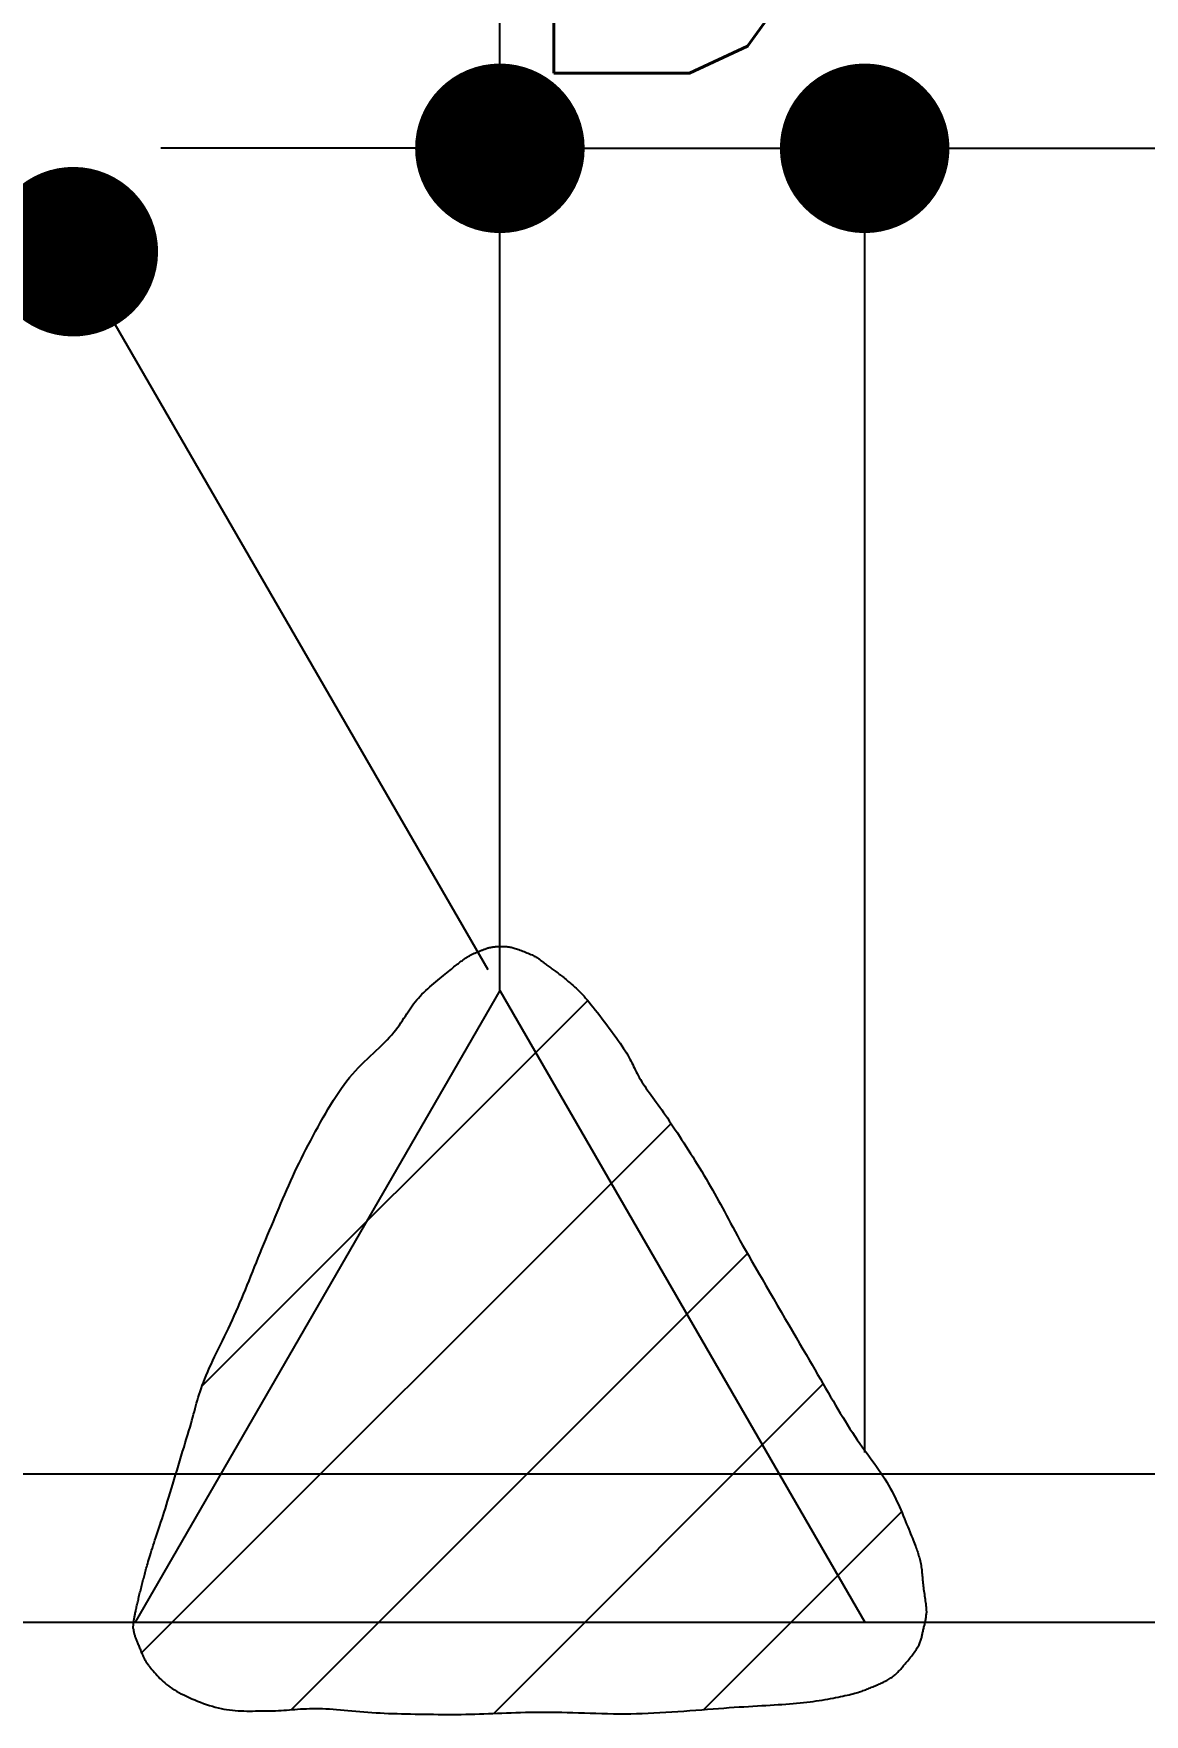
# Model space of a CAD drawing. Extents: x -668440 to 1010955, y -1678500 to 210463.
# Drawn here: x 486390 to 488155, y -18382 to -15711 of the extents above; entities that cross this region are included whole.
import ezdxf
from ezdxf.enums import TextEntityAlignment as Align

# ---------------------------------------------------------------- set-up
doc = ezdxf.new("R2010")
doc.units = 0
doc.header["$MEASUREMENT"] = 0
doc.layers.get('0').update_dxf_attribs({"color": 3, "linetype": 'CONTINUOUS'})
doc.layers.add('99_レイアウト枠', color=251, linetype='CONTINUOUS', plot=False)
doc.layers.add('s小梁', color=7, linetype='CONTINUOUS')
doc.layers.add('注記', color=3, linetype='CONTINUOUS')
doc.styles.add('S020', font='simplex.shx', dxfattribs={"width": 0.8, "height": 100, "bigfont": 'extfont2.shx'})

# ---------------------------------------------------------------- blocks, each defined once
blk = doc.blocks.new('_DOT')
at = {"color": 0, "linetype": 'ByBlock'}
blk.add_line((-0.5, 0), (-1, 0), dxfattribs=at)
at = {"color": 0, "linetype": 'ByBlock', "const_width": 0.5}
blk.add_lwpolyline([(-0.25, 0, 1), (0.25, 0, 1)], format="xyb", close=True, dxfattribs=at)
blk = doc.blocks.new('ウェブクランプ工法設計指針')
at = {"layer": '注記'}
for p, q in [((806602.73078, 11345.51722), (806602.73078, 11904.99509)), ((806560.03778, 11557.56739), (806517.34478, 11557.56739)), ((806602.73078, 11388.21022), (806602.73078, 11557.56739)), ((806602.73078, 11557.56739), (806694.56845, 11557.56739)), ((806694.56845, 11229.14451), (806694.56845, 11557.56739)), ((806737.26145, 11557.56739), (806779.95445, 11557.56739)), ((806599.75164, 11350.67719), (806495.32848, 11531.54136)), ((806596.44086, 11354.94732), (806596.6011, 11355.01428)), ((806596.6011, 11355.01428), (806596.76134, 11355.08364)), ((806596.76134, 11355.08364), (806596.92157, 11355.15061)), ((806596.92157, 11355.15061), (806597.08181, 11355.21757)), ((806597.08181, 11355.21757), (806597.24444, 11355.28573)), ((806597.24444, 11355.28573), (806597.41185, 11355.35628)), ((806597.41185, 11355.35628), (806597.58046, 11355.42803)), ((806597.58046, 11355.42803), (806597.74668, 11355.49978)), ((806597.74668, 11355.49978), (806597.91648, 11355.56914)), ((806597.91648, 11355.56914), (806598.0815, 11355.6373)), ((806598.0815, 11355.6373), (806598.24772, 11355.70307)), ((806598.24772, 11355.70307), (806598.41274, 11355.76764)), ((806598.41274, 11355.76764), (806598.57776, 11355.83221)), ((806598.57776, 11355.83221), (806598.74278, 11355.89439)), ((806598.74278, 11355.89439), (806598.90661, 11355.95299)), ((806598.90661, 11355.95299), (806599.07163, 11356.01039)), ((806599.07163, 11356.01039), (806599.23187, 11356.06539)), ((806599.23187, 11356.06539), (806599.39449, 11356.11801)), ((806599.39449, 11356.11801), (806599.55473, 11356.16704)), ((806599.55473, 11356.16704), (806599.71258, 11356.21367)), ((806599.71258, 11356.21367), (806599.87282, 11356.25792)), ((806599.87282, 11356.25792), (806600.03066, 11356.29858)), ((806600.03066, 11356.29858), (806600.18851, 11356.33684)), ((806600.18851, 11356.33684), (806600.34277, 11356.37032)), ((806600.34277, 11356.37032), (806600.49344, 11356.40142)), ((806600.49344, 11356.40142), (806600.64052, 11356.43011)), ((806600.64052, 11356.43011), (806600.78641, 11356.45403)), ((806600.78641, 11356.45403), (806600.92991, 11356.47675)), ((806600.92991, 11356.47675), (806601.07101, 11356.49708)), ((806601.07101, 11356.49708), (806601.21211, 11356.51382)), ((806601.21211, 11356.51382), (806601.35442, 11356.52817)), ((806601.35442, 11356.52817), (806601.49672, 11356.54013)), ((806601.49672, 11356.54013), (806601.64021, 11356.5497)), ((806601.64021, 11356.5497), (806601.7849, 11356.55926)), ((806601.7849, 11356.55926), (806601.93438, 11356.56524)), ((806601.93438, 11356.56524), (806602.08505, 11356.57002)), ((806602.08505, 11356.57002), (806602.23811, 11356.57361)), ((806602.23811, 11356.57361), (806602.39596, 11356.57481)), ((806602.39596, 11356.57481), (806602.56098, 11356.576)), ((806602.56098, 11356.576), (806602.73078, 11356.57361)), ((806602.73078, 11356.57361), (806602.90059, 11356.57361)), ((806602.90059, 11356.57361), (806603.07039, 11356.576)), ((806603.07039, 11356.576), (806603.24139, 11356.5772)), ((806603.24139, 11356.5772), (806603.41239, 11356.58079)), ((806603.41239, 11356.58079), (806603.58459, 11356.58318)), ((806603.58459, 11356.58318), (806603.75917, 11356.58318)), ((806603.75917, 11356.58318), (806603.93615, 11356.58318)), ((806603.93615, 11356.58318), (806604.11792, 11356.57839)), ((806604.11792, 11356.57839), (806604.30327, 11356.57002)), ((806604.30327, 11356.57002), (806604.4934, 11356.55807)), ((806604.4934, 11356.55807), (806604.69071, 11356.54132)), ((806604.69071, 11356.54132), (806604.8928, 11356.5186)), ((806604.8928, 11356.5186), (806605.10565, 11356.48751)), ((806605.10565, 11356.48751), (806605.32329, 11356.44925)), ((806605.32329, 11356.44925), (806605.55168, 11356.40381)), ((806605.55168, 11356.40381), (806605.78965, 11356.3488)), ((806605.78965, 11356.3488), (806606.03957, 11356.28423)), ((806606.03957, 11356.28423), (806606.30384, 11356.20769)), ((806606.30384, 11356.20769), (806606.58605, 11356.1216)), ((806606.58605, 11356.1216), (806606.885, 11356.02593)), ((806606.885, 11356.02593), (806607.19591, 11355.92309)), ((806607.19591, 11355.92309), (806607.51878, 11355.81069)), ((806607.51878, 11355.81069), (806607.85121, 11355.6923)), ((806607.85121, 11355.6923), (806608.18843, 11355.56674)), ((806608.18843, 11355.56674), (806608.53043, 11355.4376)), ((806608.53043, 11355.4376), (806608.87362, 11355.30486)), ((806608.87362, 11355.30486), (806609.21443, 11355.16735)), ((806609.21443, 11355.16735), (806609.55404, 11355.02744)), ((806609.55404, 11355.02744), (806609.88647, 11354.88514)), ((806590.17007, 11350.61612), (806590.52164, 11350.91029)), ((806590.52164, 11350.91029), (806590.85168, 11351.18413)), ((806590.85168, 11351.18413), (806591.16617, 11351.44122)), ((806591.16617, 11351.44122), (806591.46393, 11351.68278)), ((806591.46393, 11351.68278), (806591.74614, 11351.90759)), ((806591.74614, 11351.90759), (806592.014, 11352.12044)), ((806592.014, 11352.12044), (806592.2711, 11352.32134)), ((806592.2711, 11352.32134), (806592.51624, 11352.50788)), ((806592.51624, 11352.50788), (806592.753, 11352.68725)), ((806592.753, 11352.68725), (806592.9814, 11352.85586)), ((806592.9814, 11352.85586), (806593.20382, 11353.01729)), ((806593.20382, 11353.01729), (806593.42026, 11353.17155)), ((806593.42026, 11353.17155), (806593.63312, 11353.32103)), ((806593.63312, 11353.32103), (806593.84238, 11353.46572)), ((806593.84238, 11353.46572), (806594.05165, 11353.60802)), ((806594.05165, 11353.60802), (806594.26211, 11353.74793)), ((806594.26211, 11353.74793), (806594.47377, 11353.88784)), ((806594.47377, 11353.88784), (806594.68303, 11354.02177)), ((806594.68303, 11354.02177), (806594.88273, 11354.14613)), ((806594.88273, 11354.14613), (806595.07645, 11354.26093)), ((806595.07645, 11354.26093), (806595.263, 11354.36735)), ((806595.263, 11354.36735), (806595.44356, 11354.46661)), ((806595.44356, 11354.46661), (806595.61815, 11354.55868)), ((806595.61815, 11354.55868), (806595.78795, 11354.64598)), ((806595.78795, 11354.64598), (806595.95776, 11354.7261)), ((806595.95776, 11354.7261), (806596.12039, 11354.80382)), ((806596.12039, 11354.80382), (806596.28182, 11354.87557)), ((806596.28182, 11354.87557), (806596.44086, 11354.94732)), ((806609.88647, 11354.88514), (806610.21173, 11354.74403)), ((806610.21173, 11354.74403), (806610.52503, 11354.60293)), ((806610.52503, 11354.60293), (806610.82637, 11354.46182)), ((806610.82637, 11354.46182), (806611.11217, 11354.32311)), ((806611.11217, 11354.32311), (806611.37883, 11354.18679)), ((806611.37883, 11354.18679), (806611.62875, 11354.05166)), ((806611.62875, 11354.05166), (806611.86433, 11353.91654)), ((806611.86433, 11353.91654), (806612.08436, 11353.7838)), ((806612.08436, 11353.7838), (806612.29482, 11353.64868)), ((806612.29482, 11353.64868), (806612.49332, 11353.51355)), ((806612.49332, 11353.51355), (806612.68465, 11353.37723)), ((806612.68465, 11353.37723), (806612.87119, 11353.23971)), ((806612.87119, 11353.23971), (806613.05296, 11353.0998)), ((806613.05296, 11353.0998), (806613.23472, 11352.9587)), ((806613.23472, 11352.9587), (806613.4117, 11352.81401)), ((806613.4117, 11352.81401), (806613.59346, 11352.66692)), ((806613.59346, 11352.66692), (806613.77761, 11352.51745)), ((806613.77761, 11352.51745), (806613.96655, 11352.36438)), ((806613.96655, 11352.36438), (806614.16266, 11352.20654)), ((806614.16266, 11352.20654), (806614.36834, 11352.04391)), ((806614.36834, 11352.04391), (806614.58358, 11351.87769)), ((806614.58358, 11351.87769), (806614.81318, 11351.70669)), ((806614.81318, 11351.70669), (806615.04995, 11351.53211)), ((806615.04995, 11351.53211), (806615.29389, 11351.35632)), ((806615.29389, 11351.35632), (806615.54023, 11351.18054)), ((806615.54023, 11351.18054), (806615.79374, 11351.00117)), ((806615.79374, 11351.00117), (806616.05203, 11350.81941)), ((806616.05203, 11350.81941), (806616.31271, 11350.63525)), ((806585.06638, 11346.39494), (806585.57579, 11346.83738)), ((806585.57579, 11346.83738), (806586.08282, 11347.27026)), ((806586.08282, 11347.27026), (806586.58744, 11347.69477)), ((806586.58744, 11347.69477), (806587.0849, 11348.10733)), ((806587.0849, 11348.10733), (806587.57757, 11348.50792)), ((806587.57757, 11348.50792), (806588.05589, 11348.89656)), ((806588.05589, 11348.89656), (806588.51986, 11349.27204)), ((806588.51986, 11349.27204), (806588.96709, 11349.63198)), ((806588.96709, 11349.63198), (806589.3928, 11349.97756)), ((806589.3928, 11349.97756), (806589.79459, 11350.30521)), ((806589.79459, 11350.30521), (806590.17007, 11350.61612)), ((806616.31271, 11350.63525), (806616.57818, 11350.44632)), ((806616.57818, 11350.44632), (806616.84604, 11350.25499)), ((806616.84604, 11350.25499), (806617.11749, 11350.05768)), ((806617.11749, 11350.05768), (806617.39372, 11349.85679)), ((806617.39372, 11349.85679), (806617.67115, 11349.65111)), ((806617.67115, 11349.65111), (806617.95096, 11349.43825)), ((806617.95096, 11349.43825), (806618.23557, 11349.21942)), ((806618.23557, 11349.21942), (806618.52256, 11348.99461)), ((806618.52256, 11348.99461), (806618.80955, 11348.76263)), ((806618.80955, 11348.76263), (806619.09894, 11348.52107)), ((806619.09894, 11348.52107), (806619.39071, 11348.27474)), ((806619.39071, 11348.27474), (806619.6777, 11348.02601)), ((806619.6777, 11348.02601), (806619.95991, 11347.78924)), ((806619.95991, 11347.78924), (806620.23734, 11347.55845)), ((806620.23734, 11347.55845), (806620.51237, 11347.33005)), ((806620.51237, 11347.33005), (806620.7898, 11347.10046)), ((806620.7898, 11347.10046), (806621.06364, 11346.86847)), ((806621.06364, 11346.86847), (806621.34346, 11346.62692)), ((806621.34346, 11346.62692), (806621.62925, 11346.377)), ((806602.73078, 11345.51722), (806510.89312, 11186.45151)), ((806527.72524, 11245.88291), (806624.83759, 11342.99407)), ((806581.01022, 11342.14744), (806581.3869, 11342.63772)), ((806581.3869, 11342.63772), (806581.78271, 11343.12322)), ((806581.78271, 11343.12322), (806582.20124, 11343.60393)), ((806582.20124, 11343.60393), (806582.64249, 11344.07986)), ((806582.64249, 11344.07986), (806583.10287, 11344.5534)), ((806583.10287, 11344.5534), (806583.57641, 11345.02335)), ((806583.57641, 11345.02335), (806584.06669, 11345.48613)), ((806584.06669, 11345.48613), (806584.56415, 11345.94412)), ((806584.56415, 11345.94412), (806585.06638, 11346.39494)), ((806602.73078, 11345.51722), (806694.56845, 11186.45151)), ((806621.62925, 11346.377), (806621.91864, 11346.11392)), ((806621.91864, 11346.11392), (806622.21998, 11345.83291)), ((806622.21998, 11345.83291), (806622.53328, 11345.53276)), ((806622.53328, 11345.53276), (806622.85615, 11345.2087)), ((806622.85615, 11345.2087), (806623.19456, 11344.85833)), ((806623.19456, 11344.85833), (806623.54971, 11344.47687)), ((806623.54971, 11344.47687), (806623.92041, 11344.06432)), ((806623.92041, 11344.06432), (806624.31503, 11343.6135)), ((806624.31503, 11343.6135), (806624.72997, 11343.12441)), ((806624.72997, 11343.12441), (806625.17601, 11342.58511)), ((806625.17601, 11342.58511), (806625.6615, 11341.9884)), ((806578.20965, 11337.95257), (806578.57556, 11338.50981)), ((806578.57556, 11338.50981), (806578.93191, 11339.0551)), ((806578.93191, 11339.0551), (806579.2775, 11339.59201)), ((806579.2775, 11339.59201), (806579.6183, 11340.11936)), ((806579.6183, 11340.11936), (806579.95791, 11340.63595)), ((806579.95791, 11340.63595), (806580.29991, 11341.14775)), ((806580.29991, 11341.14775), (806580.64909, 11341.65119)), ((806580.64909, 11341.65119), (806581.01022, 11342.14744)), ((806625.6615, 11341.9884), (806626.1757, 11341.34386)), ((806626.1757, 11341.34386), (806626.7174, 11340.65747)), ((806626.7174, 11340.65747), (806627.28301, 11339.93521)), ((806627.28301, 11339.93521), (806627.86417, 11339.18424)), ((806627.86417, 11339.18424), (806628.4549, 11338.41056)), ((806628.4549, 11338.41056), (806629.05519, 11337.62133)), ((806574.93674, 11333.71823), (806575.50474, 11334.35798)), ((806575.50474, 11334.35798), (806576.03568, 11334.99176)), ((806576.03568, 11334.99176), (806576.52835, 11335.60999)), ((806576.52835, 11335.60999), (806576.98873, 11336.21387)), ((806576.98873, 11336.21387), (806577.41922, 11336.8046)), ((806577.41922, 11336.8046), (806577.8246, 11337.38456)), ((806577.8246, 11337.38456), (806578.20965, 11337.95257)), ((806629.05519, 11337.62133), (806629.65309, 11336.82492)), ((806629.65309, 11336.82492), (806630.25099, 11336.02493)), ((806630.25099, 11336.02493), (806630.83694, 11335.22853)), ((806630.83694, 11335.22853), (806631.41092, 11334.44408)), ((806631.41092, 11334.44408), (806631.96338, 11333.67638)), ((806570.13798, 11329.0534), (806570.88296, 11329.75055)), ((806570.88296, 11329.75055), (806571.6148, 11330.43575)), ((806571.6148, 11330.43575), (806572.32869, 11331.10899)), ((806572.32869, 11331.10899), (806573.02226, 11331.77266)), ((806573.02226, 11331.77266), (806573.68951, 11332.42676)), ((806573.68951, 11332.42676), (806574.33046, 11333.07369)), ((806574.33046, 11333.07369), (806574.93674, 11333.71823)), ((806631.96338, 11333.67638), (806632.49313, 11332.93498)), ((806632.49313, 11332.93498), (806632.99417, 11332.22228)), ((806632.99417, 11332.22228), (806633.45814, 11331.54785)), ((806633.45814, 11331.54785), (806633.88384, 11330.91885)), ((806633.88384, 11330.91885), (806634.2665, 11330.32813)), ((806634.2665, 11330.32813), (806634.61567, 11329.76969)), ((806634.61567, 11329.76969), (806634.92898, 11329.23636)), ((806566.36163, 11325.29141), (806567.11021, 11326.08542)), ((806567.11021, 11326.08542), (806567.86834, 11326.85671)), ((806567.86834, 11326.85671), (806568.62648, 11327.60648)), ((806568.62648, 11327.60648), (806569.38462, 11328.33831)), ((806569.38462, 11328.33831), (806570.13798, 11329.0534)), ((806634.92898, 11329.23636), (806635.21597, 11328.72695)), ((806635.21597, 11328.72695), (806635.47905, 11328.23667)), ((806635.47905, 11328.23667), (806635.72299, 11327.76193)), ((806635.72299, 11327.76193), (806635.95258, 11327.29916)), ((806635.95258, 11327.29916), (806636.17381, 11326.84475)), ((806636.17381, 11326.84475), (806636.38905, 11326.39394)), ((806636.38905, 11326.39394), (806636.6031, 11325.9467)), ((806636.6031, 11325.9467), (806636.82074, 11325.49469)), ((806636.82074, 11325.49469), (806637.04794, 11325.0367)), ((806562.84358, 11320.91835), (806563.51323, 11321.85586)), ((806563.51323, 11321.85586), (806564.19484, 11322.7575)), ((806564.19484, 11322.7575), (806564.89797, 11323.62924)), ((806564.89797, 11323.62924), (806565.62263, 11324.47348)), ((806565.62263, 11324.47348), (806566.36163, 11325.29141)), ((806637.04794, 11325.0367), (806637.2859, 11324.56914)), ((806637.2859, 11324.56914), (806637.543, 11324.08843)), ((806637.543, 11324.08843), (806637.82282, 11323.58978)), ((806637.82282, 11323.58978), (806638.12536, 11323.0708)), ((806638.12536, 11323.0708), (806638.46138, 11322.52671)), ((806638.46138, 11322.52671), (806638.82012, 11321.96946)), ((806638.82012, 11321.96946), (806639.19321, 11321.41102)), ((806639.19321, 11321.41102), (806639.57467, 11320.849)), ((806560.1889, 11316.8299), (806560.84659, 11317.89656)), ((806560.84659, 11317.89656), (806561.51146, 11318.93691)), ((806561.51146, 11318.93691), (806562.17632, 11319.94377)), ((806562.17632, 11319.94377), (806562.84358, 11320.91835)), ((806639.57467, 11320.849), (806639.96929, 11320.28338)), ((806639.96929, 11320.28338), (806640.37466, 11319.71298)), ((806640.37466, 11319.71298), (806640.78841, 11319.13541)), ((806640.78841, 11319.13541), (806641.21412, 11318.54947)), ((806641.21412, 11318.54947), (806641.64819, 11317.95515)), ((806641.64819, 11317.95515), (806642.09184, 11317.35127)), ((806642.09184, 11317.35127), (806642.54146, 11316.73424)), ((806557.5952, 11312.36477), (806558.23496, 11313.50557)), ((806558.23496, 11313.50557), (806558.88069, 11314.63202)), ((806558.88069, 11314.63202), (806559.5324, 11315.74172)), ((806559.5324, 11315.74172), (806560.1889, 11316.8299)), ((806642.54146, 11316.73424), (806642.99825, 11316.10286)), ((806642.99825, 11316.10286), (806643.46342, 11315.45951)), ((806643.46342, 11315.45951), (806643.93576, 11314.79943)), ((806643.93576, 11314.79943), (806644.41169, 11314.1226)), ((806644.41169, 11314.1226), (806644.89241, 11313.42665)), ((806644.89241, 11313.42665), (806645.38029, 11312.71036)), ((806645.38029, 11312.71036), (806645.87057, 11311.97375)), ((806512.523, 11178.72901), (806645.82992, 11312.03593)), ((806555.10434, 11307.73941), (806555.7154, 11308.89934)), ((806555.7154, 11308.89934), (806556.33363, 11310.05688)), ((806556.33363, 11310.05688), (806556.96262, 11311.21441)), ((806556.96262, 11311.21441), (806557.5952, 11312.36477)), ((806645.87057, 11311.97375), (806646.36922, 11311.2168)), ((806646.36922, 11311.2168), (806646.87983, 11310.43714)), ((806646.87983, 11310.43714), (806647.40359, 11309.63834)), ((806647.40359, 11309.63834), (806647.93453, 11308.82041)), ((806647.93453, 11308.82041), (806648.47503, 11307.98574)), ((806552.75339, 11303.17383), (806553.32618, 11304.29669)), ((806553.32618, 11304.29669), (806553.90854, 11305.4351)), ((806553.90854, 11305.4351), (806554.50166, 11306.58307)), ((806554.50166, 11306.58307), (806555.10434, 11307.73941)), ((806648.47503, 11307.98574), (806649.02391, 11307.13553)), ((806649.02391, 11307.13553), (806649.57756, 11306.27096)), ((806649.57756, 11306.27096), (806650.1372, 11305.39324)), ((806650.1372, 11305.39324), (806650.70162, 11304.50357)), ((806650.70162, 11304.50357), (806651.26604, 11303.60432)), ((806551.11514, 11299.81004), (806551.64847, 11300.93529)), ((806551.64847, 11300.93529), (806552.19615, 11302.05576)), ((806552.19615, 11302.05576), (806552.75339, 11303.17383)), ((806651.26604, 11303.60432), (806651.83524, 11302.69432)), ((806651.83524, 11302.69432), (806652.40205, 11301.77714)), ((806652.40205, 11301.77714), (806652.96886, 11300.85517)), ((806652.96886, 11300.85517), (806653.53567, 11299.92603)), ((806549.06793, 11295.28751), (806549.56778, 11296.42233)), ((806549.56778, 11296.42233), (806550.0748, 11297.55356)), ((806550.0748, 11297.55356), (806550.58899, 11298.68359)), ((806550.58899, 11298.68359), (806551.11514, 11299.81004)), ((806653.53567, 11299.92603), (806654.0965, 11298.99331)), ((806654.0965, 11298.99331), (806654.65494, 11298.05938)), ((806654.65494, 11298.05938), (806655.2074, 11297.12307)), ((806655.2074, 11297.12307), (806655.74551, 11296.19513)), ((806655.74551, 11296.19513), (806656.26928, 11295.28153)), ((806547.12714, 11290.74107), (806547.60666, 11291.87828)), ((806547.60666, 11291.87828), (806548.08857, 11293.01549)), ((806548.08857, 11293.01549), (806548.57646, 11294.1527)), ((806548.57646, 11294.1527), (806549.06793, 11295.28751)), ((806656.26928, 11295.28153), (806656.7763, 11294.37512)), ((806656.7763, 11294.37512), (806657.27614, 11293.47348)), ((806657.27614, 11293.47348), (806657.77001, 11292.57184)), ((806657.77001, 11292.57184), (806658.26148, 11291.66543)), ((806658.26148, 11291.66543), (806658.75415, 11290.75064)), ((806545.22223, 11286.19224), (806545.69816, 11287.32825)), ((806545.69816, 11287.32825), (806546.17409, 11288.46546)), ((806546.17409, 11288.46546), (806546.65002, 11289.60266)), ((806546.65002, 11289.60266), (806547.12714, 11290.74107)), ((806658.75415, 11290.75064), (806659.24922, 11289.82269)), ((806659.24922, 11289.82269), (806659.75624, 11288.87681)), ((806659.75624, 11288.87681), (806660.27402, 11287.90941)), ((806660.27402, 11287.90941), (806660.80615, 11286.9157)), ((806543.78248, 11282.78778), (806544.26319, 11283.9238)), ((806544.26319, 11283.9238), (806544.74391, 11285.05742)), ((806544.74391, 11285.05742), (806545.22223, 11286.19224)), ((806660.80615, 11286.9157), (806661.361, 11285.89089)), ((806661.361, 11285.89089), (806661.93738, 11284.83022)), ((806661.93738, 11284.83022), (806662.53767, 11283.73127)), ((806662.53767, 11283.73127), (806663.17145, 11282.58809)), ((806541.88953, 11278.19351), (806542.35948, 11279.34746)), ((806542.35948, 11279.34746), (806542.82943, 11280.49902)), ((806542.82943, 11280.49902), (806543.30416, 11281.64579)), ((806543.30416, 11281.64579), (806543.78248, 11282.78778)), ((806550.14894, 11164.40568), (806665.03212, 11279.28886)), ((806663.17145, 11282.58809), (806663.83871, 11281.39587)), ((806663.83871, 11281.39587), (806664.54184, 11280.14984)), ((806664.54184, 11280.14984), (806665.29041, 11278.83326)), ((806665.29041, 11278.83326), (806666.0916, 11277.43657)), ((806540.03244, 11273.58488), (806540.49641, 11274.73285)), ((806540.49641, 11274.73285), (806540.95799, 11275.88561)), ((806540.95799, 11275.88561), (806541.42316, 11277.03836)), ((806541.42316, 11277.03836), (806541.88953, 11278.19351)), ((806666.0916, 11277.43657), (806666.93584, 11275.96812)), ((806666.93584, 11275.96812), (806667.81595, 11274.44108)), ((806538.65009, 11270.17087), (806539.11167, 11271.3021)), ((806539.11167, 11271.3021), (806539.57206, 11272.43931)), ((806539.57206, 11272.43931), (806540.03244, 11273.58488)), ((806667.81595, 11274.44108), (806668.72715, 11272.86262)), ((806668.72715, 11272.86262), (806669.66466, 11271.24709)), ((806669.66466, 11271.24709), (806670.61891, 11269.60286)), ((806536.80258, 11265.74879), (806537.26535, 11266.83577)), ((806537.26535, 11266.83577), (806537.72813, 11267.93711)), ((806537.72813, 11267.93711), (806538.18851, 11269.0492)), ((806538.18851, 11269.0492), (806538.65009, 11270.17087)), ((806670.61891, 11269.60286), (806671.58751, 11267.9383)), ((806671.58751, 11267.9383), (806672.5585, 11266.26657)), ((806672.5585, 11266.26657), (806673.53308, 11264.59723)), ((806534.8869, 11261.49173), (806535.38077, 11262.55001)), ((806535.38077, 11262.55001), (806535.86387, 11263.61189)), ((806535.86387, 11263.61189), (806536.33622, 11264.67496)), ((806536.33622, 11264.67496), (806536.80258, 11265.74879)), ((806673.53308, 11264.59723), (806674.50049, 11262.93985)), ((806674.50049, 11262.93985), (806675.45474, 11261.30518)), ((806532.87676, 11257.32196), (806533.38019, 11258.35394)), ((806533.38019, 11258.35394), (806533.88362, 11259.39309)), ((806533.88362, 11259.39309), (806534.38825, 11260.43942)), ((806534.38825, 11260.43942), (806534.8869, 11261.49173)), ((806675.45474, 11261.30518), (806676.38866, 11259.704)), ((806676.38866, 11259.704), (806677.29867, 11258.14707)), ((806677.29867, 11258.14707), (806678.17639, 11256.64514)), ((806530.91564, 11253.30167), (806531.39157, 11254.28941)), ((806531.39157, 11254.28941), (806531.87946, 11255.2891)), ((806531.87946, 11255.2891), (806532.37452, 11256.30194)), ((806532.37452, 11256.30194), (806532.87676, 11257.32196)), ((806678.17639, 11256.64514), (806679.01823, 11255.20659)), ((806679.01823, 11255.20659), (806679.81703, 11253.84218)), ((806679.81703, 11253.84218), (806680.57756, 11252.53875)), ((806528.77396, 11248.58304), (806529.1614, 11249.49424)), ((806529.1614, 11249.49424), (806529.57156, 11250.42218)), ((806529.57156, 11250.42218), (806530.00205, 11251.36686)), ((806530.00205, 11251.36686), (806530.45167, 11252.32709)), ((806530.45167, 11252.32709), (806530.91564, 11253.30167)), ((806680.57756, 11252.53875), (806681.31656, 11251.26881)), ((806681.31656, 11251.26881), (806682.03405, 11250.03355)), ((806682.03405, 11250.03355), (806682.7324, 11248.83057)), ((806527.23974, 11244.47426), (806527.49564, 11245.22881)), ((806527.49564, 11245.22881), (806527.77307, 11246.01206)), ((806527.77307, 11246.01206), (806528.078, 11246.83118)), ((806528.078, 11246.83118), (806528.40924, 11247.69097)), ((806528.40924, 11247.69097), (806528.77396, 11248.58304)), ((806601.17504, 11163.48013), (806684.12311, 11246.4282)), ((806682.7324, 11248.83057), (806683.41161, 11247.65629)), ((806683.41161, 11247.65629), (806684.07648, 11246.50951)), ((806684.07648, 11246.50951), (806684.7258, 11245.38905)), ((806684.7258, 11245.38905), (806685.36436, 11244.29249)), ((806526.00328, 11240.23753), (806526.19222, 11240.93946)), ((806526.19222, 11240.93946), (806526.38474, 11241.63422)), ((806526.38474, 11241.63422), (806526.57966, 11242.33018)), ((806526.57966, 11242.33018), (806526.78773, 11243.03092)), ((806526.78773, 11243.03092), (806527.00776, 11243.74482)), ((806527.00776, 11243.74482), (806527.23974, 11244.47426)), ((806685.36436, 11244.29249), (806685.98976, 11243.21747)), ((806685.98976, 11243.21747), (806686.61158, 11242.16157)), ((806686.61158, 11242.16157), (806687.22144, 11241.12601)), ((806687.22144, 11241.12601), (806687.82891, 11240.10479)), ((806524.96772, 11236.43607), (806525.19731, 11237.25519)), ((806525.19731, 11237.25519), (806525.41495, 11238.03964)), ((806525.41495, 11238.03964), (806525.61704, 11238.79419)), ((806525.61704, 11238.79419), (806525.81195, 11239.52483)), ((806525.81195, 11239.52483), (806526.00328, 11240.23753)), ((806687.82891, 11240.10479), (806688.43159, 11239.09793)), ((806688.43159, 11239.09793), (806689.03428, 11238.10302)), ((806689.03428, 11238.10302), (806689.63457, 11237.11887)), ((806689.63457, 11237.11887), (806690.24204, 11236.1419)), ((806523.53036, 11231.63492), (806523.85084, 11232.6956)), ((806523.85084, 11232.6956), (806524.15696, 11233.70844)), ((806524.15696, 11233.70844), (806524.44754, 11234.66987)), ((806524.44754, 11234.66987), (806524.71899, 11235.57748)), ((806524.71899, 11235.57748), (806524.96772, 11236.43607)), ((806690.24204, 11236.1419), (806690.84711, 11235.1733)), ((806690.84711, 11235.1733), (806691.46176, 11234.21666)), ((806691.46176, 11234.21666), (806692.07879, 11233.28393)), ((806692.07879, 11233.28393), (806692.69822, 11232.37273)), ((806692.69822, 11232.37273), (806693.31764, 11231.48066)), ((806522.15997, 11227.0825), (806522.51154, 11228.25438)), ((806522.51154, 11228.25438), (806522.86071, 11229.40714)), ((806522.86071, 11229.40714), (806523.20032, 11230.53717)), ((806523.20032, 11230.53717), (806523.53036, 11231.63492)), ((806693.31764, 11231.48066), (806693.93468, 11230.60533)), ((806693.93468, 11230.60533), (806694.54932, 11229.74794)), ((806694.54932, 11229.74794), (806695.15918, 11228.90371)), ((806695.15918, 11228.90371), (806695.76067, 11228.07501)), ((806695.76067, 11228.07501), (806696.35498, 11227.25709)), ((806521.09092, 11223.53694), (806521.44847, 11224.7172)), ((806521.44847, 11224.7172), (806521.80601, 11225.90104)), ((806521.80601, 11225.90104), (806522.15997, 11227.0825)), ((806696.35498, 11227.25709), (806696.93853, 11226.44872)), ((806696.93853, 11226.44872), (806697.51013, 11225.64993)), ((806697.51013, 11225.64993), (806698.06737, 11224.8583)), ((806698.06737, 11224.8583), (806698.60907, 11224.07147)), ((806698.60907, 11224.07147), (806699.13403, 11223.28941)), ((806519.71575, 11218.99887), (806520.04818, 11220.09183)), ((806520.04818, 11220.09183), (806520.39018, 11221.21708)), ((806520.39018, 11221.21708), (806520.73936, 11222.36745)), ((806520.73936, 11222.36745), (806521.09092, 11223.53694)), ((806699.13403, 11223.28941), (806699.64105, 11222.50975)), ((806699.64105, 11222.50975), (806700.12296, 11221.73128)), ((806700.12296, 11221.73128), (806700.58573, 11220.95162)), ((806700.58573, 11220.95162), (806701.02699, 11220.16956)), ((806701.02699, 11220.16956), (806701.4503, 11219.38272)), ((806518.50081, 11215.07425), (806518.78661, 11215.98784)), ((806518.78661, 11215.98784), (806519.08197, 11216.9397)), ((806519.08197, 11216.9397), (806519.39288, 11217.94656)), ((806519.39288, 11217.94656), (806519.71575, 11218.99887)), ((806701.4503, 11219.38272), (806701.85807, 11218.59588)), ((806701.85807, 11218.59588), (806702.2467, 11217.80905)), ((806702.2467, 11217.80905), (806702.62099, 11217.0246)), ((806702.62099, 11217.0246), (806702.98212, 11216.24613)), ((806702.98212, 11216.24613), (806703.32891, 11215.47484)), ((806703.32891, 11215.47484), (806703.66014, 11214.71192)), ((806517.12923, 11210.82197), (806517.3947, 11211.63153)), ((806517.3947, 11211.63153), (806517.66375, 11212.46142)), ((806517.66375, 11212.46142), (806517.93879, 11213.31163)), ((806517.93879, 11213.31163), (806518.21861, 11214.18218)), ((806518.21861, 11214.18218), (806518.50081, 11215.07425)), ((806654.0977, 11164.44993), (806703.86941, 11214.22283)), ((806703.66014, 11214.71192), (806703.98181, 11213.96215)), ((806703.98181, 11213.96215), (806704.28555, 11213.22553)), ((806704.28555, 11213.22553), (806704.58211, 11212.50686)), ((806704.58211, 11212.50686), (806704.86551, 11211.80492)), ((806704.86551, 11211.80492), (806705.13935, 11211.1257)), ((806705.13935, 11211.1257), (806705.40243, 11210.46801)), ((806515.66915, 11206.40109), (806515.89516, 11207.08748)), ((806515.89516, 11207.08748), (806516.12834, 11207.793)), ((806516.12834, 11207.793), (806516.3687, 11208.51885)), ((806516.3687, 11208.51885), (806516.61623, 11209.26623)), ((806516.61623, 11209.26623), (806516.86974, 11210.03394)), ((806516.86974, 11210.03394), (806517.12923, 11210.82197)), ((806705.40243, 11210.46801), (806705.65594, 11209.83543)), ((806705.65594, 11209.83543), (806705.90227, 11209.22916)), ((806705.90227, 11209.22916), (806706.13904, 11208.65398)), ((806706.13904, 11208.65398), (806706.36385, 11208.11228)), ((806706.36385, 11208.11228), (806706.57432, 11207.60526)), ((806706.57432, 11207.60526), (806706.76804, 11207.12694)), ((806706.76804, 11207.12694), (806706.95219, 11206.67732)), ((806514.33822, 11202.20262), (806514.49607, 11202.72399)), ((806514.49607, 11202.72399), (806514.66707, 11203.27884)), ((806514.66707, 11203.27884), (806514.84883, 11203.8624)), ((806514.84883, 11203.8624), (806515.04016, 11204.46628)), ((806515.04016, 11204.46628), (806515.24106, 11205.09168)), ((806515.24106, 11205.09168), (806515.45032, 11205.73502)), ((806515.45032, 11205.73502), (806515.66915, 11206.40109)), ((806706.95219, 11206.67732), (806707.1196, 11206.25161)), ((806707.1196, 11206.25161), (806707.27745, 11205.84743)), ((806707.27745, 11205.84743), (806707.42573, 11205.46238)), ((806707.42573, 11205.46238), (806707.56205, 11205.09168)), ((806707.56205, 11205.09168), (806707.6912, 11204.73174)), ((806707.6912, 11204.73174), (806707.81078, 11204.38257)), ((806707.81078, 11204.38257), (806707.92318, 11204.03818)), ((806707.92318, 11204.03818), (806708.0308, 11203.69498)), ((806708.0308, 11203.69498), (806708.13603, 11203.35179)), ((806708.13603, 11203.35179), (806708.23648, 11203.0062)), ((806708.23648, 11203.0062), (806708.33095, 11202.65224)), ((806708.33095, 11202.65224), (806708.42542, 11202.28872)), ((806513.22493, 11198.22897), (806513.31342, 11198.56977)), ((806513.31342, 11198.56977), (806513.4055, 11198.91656)), ((806513.4055, 11198.91656), (806513.49997, 11199.26932)), ((806513.49997, 11199.26932), (806513.59922, 11199.63404)), ((806513.59922, 11199.63404), (806513.70325, 11200.00952)), ((806513.70325, 11200.00952), (806513.81327, 11200.40413)), ((806513.81327, 11200.40413), (806513.93046, 11200.81788)), ((806513.93046, 11200.81788), (806514.05721, 11201.25196)), ((806514.05721, 11201.25196), (806514.19353, 11201.71354)), ((806514.19353, 11201.71354), (806514.33822, 11202.20262)), ((806708.42542, 11202.28872), (806708.51869, 11201.91085)), ((806708.51869, 11201.91085), (806708.60718, 11201.52819)), ((806708.60718, 11201.52819), (806708.68371, 11201.14792)), ((806708.68371, 11201.14792), (806708.75426, 11200.77125)), ((806708.75426, 11200.77125), (806708.81525, 11200.39696)), ((806708.81525, 11200.39696), (806708.86906, 11200.02626)), ((806708.86906, 11200.02626), (806708.91809, 11199.65676)), ((806708.91809, 11199.65676), (806708.95875, 11199.28845)), ((806708.95875, 11199.28845), (806708.99821, 11198.92014)), ((806708.99821, 11198.92014), (806709.03289, 11198.55303)), ((806709.03289, 11198.55303), (806709.06398, 11198.18472)), ((806512.11762, 11193.91571), (806512.20611, 11194.27325)), ((806512.20611, 11194.27325), (806512.2946, 11194.63438)), ((806512.2946, 11194.63438), (806512.38787, 11194.9991)), ((806512.38787, 11194.9991), (806512.48114, 11195.36622)), ((806512.48114, 11195.36622), (806512.57441, 11195.73572)), ((806512.57441, 11195.73572), (806512.67247, 11196.10642)), ((806512.67247, 11196.10642), (806512.76814, 11196.47831)), ((806512.76814, 11196.47831), (806512.86619, 11196.84423)), ((806512.86619, 11196.84423), (806512.95707, 11197.19938)), ((806512.95707, 11197.19938), (806513.04676, 11197.54616)), ((806513.04676, 11197.54616), (806513.13405, 11197.88816)), ((806513.13405, 11197.88816), (806513.22493, 11198.22897)), ((806709.06398, 11198.18472), (806709.09746, 11197.81642)), ((806709.09746, 11197.81642), (806709.12735, 11197.44691)), ((806709.12735, 11197.44691), (806709.15964, 11197.07502)), ((806709.15964, 11197.07502), (806709.19312, 11196.70193)), ((806709.19312, 11196.70193), (806709.229, 11196.32645)), ((806709.229, 11196.32645), (806709.26966, 11195.94618)), ((806709.26966, 11195.94618), (806709.3127, 11195.56352)), ((806709.3127, 11195.56352), (806709.36293, 11195.1725)), ((806709.36293, 11195.1725), (806709.41554, 11194.7731)), ((806709.41554, 11194.7731), (806709.47294, 11194.36652)), ((806709.47294, 11194.36652), (806709.53512, 11193.95397)), ((806511.15858, 11189.77703), (806511.21837, 11190.05326)), ((806511.21837, 11190.05326), (806511.28175, 11190.33667)), ((806511.28175, 11190.33667), (806511.34513, 11190.62725)), ((806511.34513, 11190.62725), (806511.41209, 11190.92381)), ((806511.41209, 11190.92381), (806511.48145, 11191.22993)), ((806511.48145, 11191.22993), (806511.5532, 11191.54323)), ((806511.5532, 11191.54323), (806511.62734, 11191.86371)), ((806511.62734, 11191.86371), (806511.70387, 11192.19136)), ((806511.70387, 11192.19136), (806511.78279, 11192.52499)), ((806511.78279, 11192.52499), (806511.86291, 11192.8646)), ((806511.86291, 11192.8646), (806511.94542, 11193.21018)), ((806511.94542, 11193.21018), (806512.02913, 11193.55936)), ((806512.02913, 11193.55936), (806512.11762, 11193.91571)), ((806709.53512, 11193.95397), (806709.59491, 11193.53664)), ((806709.59491, 11193.53664), (806709.6571, 11193.11691)), ((806709.6571, 11193.11691), (806709.71928, 11192.69599)), ((806709.71928, 11192.69599), (806709.77907, 11192.27626)), ((806709.77907, 11192.27626), (806709.83766, 11191.85893)), ((806709.83766, 11191.85893), (806709.89386, 11191.44637)), ((806709.89386, 11191.44637), (806709.94409, 11191.0398)), ((806709.94409, 11191.0398), (806709.98953, 11190.6404)), ((806709.98953, 11190.6404), (806710.03019, 11190.25057)), ((806710.03019, 11190.25057), (806710.06128, 11189.8715)), ((806101.65187, 11186.45151), (807379.32151, 11186.45151)), ((806510.45784, 11185.6838), (806510.47219, 11185.83088)), ((806510.47219, 11185.83088), (806510.49133, 11185.98634)), ((806510.49133, 11185.98634), (806510.51046, 11186.15016)), ((806510.51046, 11186.15016), (806510.53198, 11186.32595)), ((806510.53198, 11186.32595), (806510.5559, 11186.51369)), ((806510.5559, 11186.51369), (806510.57982, 11186.71219)), ((806510.57982, 11186.71219), (806510.60732, 11186.91548)), ((806510.60732, 11186.91548), (806510.63961, 11187.12355)), ((806510.63961, 11187.12355), (806510.67309, 11187.3364)), ((806510.67309, 11187.3364), (806510.70896, 11187.55404)), ((806510.70896, 11187.55404), (806510.74962, 11187.77885)), ((806510.74962, 11187.77885), (806510.79267, 11188.00844)), ((806510.79267, 11188.00844), (806510.83691, 11188.24282)), ((806510.83691, 11188.24282), (806510.88594, 11188.48437)), ((806510.88594, 11188.48437), (806510.93616, 11188.73071)), ((806510.93616, 11188.73071), (806510.98758, 11188.98302)), ((806510.98758, 11188.98302), (806511.04379, 11189.24131)), ((806511.04379, 11189.24131), (806511.09879, 11189.50559)), ((806511.09879, 11189.50559), (806511.15858, 11189.77703)), ((806709.62361, 11185.63716), (806709.68579, 11185.87034)), ((806709.68579, 11185.87034), (806709.74558, 11186.10472)), ((806709.74558, 11186.10472), (806709.80537, 11186.34388)), ((806709.80537, 11186.34388), (806709.86038, 11186.58543)), ((806709.86038, 11186.58543), (806709.913, 11186.83416)), ((806709.913, 11186.83416), (806709.95963, 11187.08767)), ((806709.95963, 11187.08767), (806710.00149, 11187.34955)), ((806710.00149, 11187.34955), (806710.03736, 11187.621)), ((806710.03736, 11187.621), (806710.06606, 11187.90201)), ((806710.06128, 11189.8715), (806710.08519, 11189.50559)), ((806710.06606, 11187.90201), (806710.08758, 11188.19499)), ((806710.08519, 11189.50559), (806710.10193, 11189.15402)), ((806710.08758, 11188.19499), (806710.10193, 11188.49992)), ((806710.10193, 11189.15402), (806710.10672, 11188.81919)), ((806710.10193, 11188.49992), (806710.10672, 11188.81919)), ((806510.42436, 11185.14449), (806510.42795, 11185.27483)), ((806510.42675, 11185.01415), (806510.42436, 11185.14449)), ((806510.42914, 11184.88381), (806510.42675, 11185.01415)), ((806510.42795, 11185.27483), (806510.43512, 11185.40757)), ((806510.42914, 11184.88381), (806510.43871, 11184.74868)), ((806510.43512, 11185.40757), (806510.44589, 11185.54269)), ((806510.43871, 11184.74868), (806510.45067, 11184.61116)), ((806510.44589, 11185.54269), (806510.45784, 11185.6838)), ((806510.45067, 11184.61116), (806510.4698, 11184.46767)), ((806510.4698, 11184.46767), (806510.49252, 11184.3158)), ((806510.49252, 11184.3158), (806510.52122, 11184.15556)), ((806510.52122, 11184.15556), (806510.5559, 11183.98456)), ((806510.5559, 11183.98456), (806510.59417, 11183.80639)), ((806510.59417, 11183.80639), (806510.63721, 11183.62702)), ((806510.63721, 11183.62702), (806510.68624, 11183.44526)), ((806510.68624, 11183.44526), (806510.74005, 11183.2611)), ((806510.74005, 11183.2611), (806510.79745, 11183.07456)), ((806510.79745, 11183.07456), (806510.85844, 11182.88442)), ((806510.85844, 11182.88442), (806510.92421, 11182.6907)), ((806510.92421, 11182.6907), (806510.99476, 11182.49459)), ((806510.99476, 11182.49459), (806511.0701, 11182.2937)), ((806511.0701, 11182.2937), (806511.14902, 11182.08802)), ((806511.14902, 11182.08802), (806511.23153, 11181.87756)), ((806511.23153, 11181.87756), (806511.31882, 11181.66351)), ((806511.31882, 11181.66351), (806511.4109, 11181.44348)), ((806708.57489, 11181.46859), (806708.6598, 11181.70178)), ((806708.6598, 11181.70178), (806708.73394, 11181.93137)), ((806708.73394, 11181.93137), (806708.80329, 11182.15857)), ((806708.80329, 11182.15857), (806708.86308, 11182.38458)), ((806708.86308, 11182.38458), (806708.91929, 11182.60939)), ((806708.91929, 11182.60939), (806708.96951, 11182.833)), ((806708.96951, 11182.833), (806709.01854, 11183.05782)), ((806709.01854, 11183.05782), (806709.06398, 11183.28382)), ((806709.06398, 11183.28382), (806709.11181, 11183.51222)), ((806709.11181, 11183.51222), (806709.15725, 11183.74182)), ((806709.15725, 11183.74182), (806709.20628, 11183.975)), ((806709.20628, 11183.975), (806709.2565, 11184.21296)), ((806709.2565, 11184.21296), (806709.3127, 11184.45451)), ((806709.3127, 11184.45451), (806709.37249, 11184.69846)), ((806709.37249, 11184.69846), (806709.43468, 11184.93523)), ((806709.43468, 11184.93523), (806709.49686, 11185.1708)), ((806709.49686, 11185.1708), (806709.55904, 11185.40518)), ((806709.55904, 11185.40518), (806709.62361, 11185.63716)), ((806511.4109, 11181.44348), (806511.50776, 11181.21748)), ((806511.50776, 11181.21748), (806511.60581, 11180.98669)), ((806511.60581, 11180.98669), (806511.71224, 11180.74872)), ((806511.71224, 11180.74872), (806511.81986, 11180.50597)), ((806511.81986, 11180.50597), (806511.92749, 11180.25485)), ((806511.92749, 11180.25485), (806512.03152, 11179.99895)), ((806512.03152, 11179.99895), (806512.13436, 11179.73827)), ((806512.13436, 11179.73827), (806512.236, 11179.4728)), ((806512.236, 11179.4728), (806512.34004, 11179.20016)), ((806512.34004, 11179.20016), (806512.44527, 11178.92273)), ((806512.44527, 11178.92273), (806512.55767, 11178.64172)), ((806512.55767, 11178.64172), (806512.67486, 11178.35592)), ((806512.67486, 11178.35592), (806512.80162, 11178.06414)), ((806512.80162, 11178.06414), (806512.93794, 11177.76758)), ((806512.93794, 11177.76758), (806513.08383, 11177.46744)), ((806513.08383, 11177.46744), (806513.24646, 11177.1637)), ((806705.64637, 11177.03575), (806705.87836, 11177.32274)), ((806705.87836, 11177.32274), (806706.11273, 11177.61452)), ((806706.11273, 11177.61452), (806706.34472, 11177.90988)), ((806706.34472, 11177.90988), (806706.57671, 11178.20764)), ((806706.57671, 11178.20764), (806706.80271, 11178.50659)), ((806706.80271, 11178.50659), (806707.02394, 11178.80315)), ((806707.02394, 11178.80315), (806707.2344, 11179.09851)), ((806707.2344, 11179.09851), (806707.43768, 11179.38909)), ((806707.43768, 11179.38909), (806707.62901, 11179.67609)), ((806707.62901, 11179.67609), (806707.80838, 11179.95471)), ((806707.80838, 11179.95471), (806707.9734, 11180.22615)), ((806707.9734, 11180.22615), (806708.12288, 11180.48804)), ((806708.12288, 11180.48804), (806708.25561, 11180.74274)), ((806708.25561, 11180.74274), (806708.374, 11180.98908)), ((806708.374, 11180.98908), (806708.48043, 11181.23063)), ((806708.48043, 11181.23063), (806708.57489, 11181.46859)), ((806513.24646, 11177.1637), (806513.42104, 11176.85519)), ((806513.42104, 11176.85519), (806513.61357, 11176.54069)), ((806513.61357, 11176.54069), (806513.82283, 11176.225)), ((806513.82283, 11176.225), (806514.05243, 11175.90452)), ((806514.05243, 11175.90452), (806514.30355, 11175.57926)), ((806514.30355, 11175.57926), (806514.5738, 11175.24683)), ((806514.5738, 11175.24683), (806514.85122, 11174.90244)), ((806514.85122, 11174.90244), (806515.14061, 11174.54609)), ((806515.14061, 11174.54609), (806515.43956, 11174.18257)), ((806515.43956, 11174.18257), (806515.75286, 11173.81187)), ((806515.75286, 11173.81187), (806516.08051, 11173.43519)), ((806516.08051, 11173.43519), (806516.41892, 11173.05492)), ((806516.41892, 11173.05492), (806516.77407, 11172.67346)), ((806701.82219, 11172.88153), (806702.03026, 11173.04655)), ((806702.03026, 11173.04655), (806702.22638, 11173.21277)), ((806702.22638, 11173.21277), (806702.4177, 11173.38138)), ((806702.4177, 11173.38138), (806702.59947, 11173.55238)), ((806702.59947, 11173.55238), (806702.77884, 11173.72577)), ((806702.77884, 11173.72577), (806702.95342, 11173.90275)), ((806702.95342, 11173.90275), (806703.12562, 11174.08451)), ((806703.12562, 11174.08451), (806703.29542, 11174.26866)), ((806703.29542, 11174.26866), (806703.46642, 11174.4588)), ((806703.46642, 11174.4588), (806703.63862, 11174.65371)), ((806703.63862, 11174.65371), (806703.81201, 11174.85461)), ((806703.81201, 11174.85461), (806703.98899, 11175.06268)), ((806703.98899, 11175.06268), (806704.17075, 11175.27792)), ((806704.17075, 11175.27792), (806704.3573, 11175.49915)), ((806704.3573, 11175.49915), (806704.55102, 11175.72874)), ((806704.55102, 11175.72874), (806704.75669, 11175.9679)), ((806704.75669, 11175.9679), (806704.96955, 11176.22021)), ((806704.96955, 11176.22021), (806705.18958, 11176.48329)), ((806705.18958, 11176.48329), (806705.41678, 11176.75593)), ((806705.41678, 11176.75593), (806705.64637, 11177.03575)), ((806516.77407, 11172.67346), (806517.14358, 11172.29081)), ((806517.14358, 11172.29081), (806517.53102, 11171.90934)), ((806517.53102, 11171.90934), (806517.934, 11171.53027)), ((806517.934, 11171.53027), (806518.35732, 11171.15599)), ((806518.35732, 11171.15599), (806518.79977, 11170.78768)), ((806518.79977, 11170.78768), (806519.25895, 11170.42774)), ((806519.25895, 11170.42774), (806519.73967, 11170.07737)), ((806519.73967, 11170.07737), (806520.2431, 11169.73896)), ((806520.2431, 11169.73896), (806520.76686, 11169.41131)), ((806520.76686, 11169.41131), (806521.31932, 11169.09084)), ((806521.31932, 11169.09084), (806521.90168, 11168.76677)), ((806692.86085, 11168.76199), (806693.22676, 11168.87559)), ((806693.22676, 11168.87559), (806693.57355, 11168.988)), ((806693.57355, 11168.988), (806693.90359, 11169.1004)), ((806693.90359, 11169.1004), (806694.22406, 11169.2152)), ((806694.22406, 11169.2152), (806694.53019, 11169.3288)), ((806694.53019, 11169.3288), (806694.82914, 11169.44479)), ((806694.82914, 11169.44479), (806695.1257, 11169.56198)), ((806695.1257, 11169.56198), (806695.41747, 11169.68037)), ((806695.41747, 11169.68037), (806695.71045, 11169.80114)), ((806695.71045, 11169.80114), (806696.00581, 11169.92312)), ((806696.00581, 11169.92312), (806696.30715, 11170.04748)), ((806696.30715, 11170.04748), (806696.61806, 11170.17423)), ((806696.61806, 11170.17423), (806696.93136, 11170.30338)), ((806696.93136, 11170.30338), (806697.24227, 11170.43253)), ((806697.24227, 11170.43253), (806697.54839, 11170.56167)), ((806697.54839, 11170.56167), (806697.85452, 11170.69082)), ((806697.85452, 11170.69082), (806698.15586, 11170.82116)), ((806698.15586, 11170.82116), (806698.45123, 11170.9527)), ((806698.45123, 11170.9527), (806698.74181, 11171.08663)), ((806698.74181, 11171.08663), (806699.03119, 11171.22176)), ((806699.03119, 11171.22176), (806699.3134, 11171.35928)), ((806699.3134, 11171.35928), (806699.59083, 11171.49799)), ((806699.59083, 11171.49799), (806699.86466, 11171.64029)), ((806699.86466, 11171.64029), (806700.13133, 11171.78379)), ((806700.13133, 11171.78379), (806700.3944, 11171.93207)), ((806700.3944, 11171.93207), (806700.64792, 11172.08274)), ((806700.64792, 11172.08274), (806700.89903, 11172.2358)), ((806700.89903, 11172.2358), (806701.14178, 11172.39365)), ((806701.14178, 11172.39365), (806701.37855, 11172.55508)), ((806701.37855, 11172.55508), (806701.60695, 11172.71771)), ((806701.60695, 11172.71771), (806701.82219, 11172.88153)), ((806521.90168, 11168.76677), (806522.51632, 11168.44152)), ((806522.51632, 11168.44152), (806523.15488, 11168.11745)), ((806523.15488, 11168.11745), (806523.81616, 11167.79698)), ((806523.81616, 11167.79698), (806524.49896, 11167.47889)), ((806524.49896, 11167.47889), (806525.1997, 11167.16799)), ((806525.1997, 11167.16799), (806525.9124, 11166.86186)), ((806525.9124, 11166.86186), (806526.63706, 11166.5665)), ((806526.63706, 11166.5665), (806527.37367, 11166.2807)), ((806527.37367, 11166.2807), (806528.11268, 11166.00806)), ((806528.11268, 11166.00806), (806528.85408, 11165.74857)), ((806528.85408, 11165.74857), (806529.59906, 11165.50462)), ((806529.59906, 11165.50462), (806530.33926, 11165.27623)), ((806530.33926, 11165.27623), (806531.07349, 11165.06816)), ((806531.07349, 11165.06816), (806531.80054, 11164.87922)), ((806531.80054, 11164.87922), (806532.51563, 11164.71181)), ((806532.51563, 11164.71181), (806533.22593, 11164.56831)), ((806533.22593, 11164.56831), (806533.93983, 11164.44873)), ((806551.81349, 11164.53722), (806552.52978, 11164.58744)), ((806552.52978, 11164.58744), (806553.25802, 11164.63288)), ((806553.25802, 11164.63288), (806554.00181, 11164.67115)), ((806554.00181, 11164.67115), (806554.76474, 11164.69985)), ((806554.76474, 11164.69985), (806555.54918, 11164.71659)), ((806555.54918, 11164.71659), (806556.35396, 11164.72137)), ((806556.35396, 11164.72137), (806557.18743, 11164.71181)), ((806557.18743, 11164.71181), (806558.04124, 11164.68789)), ((806558.04124, 11164.68789), (806558.91656, 11164.64962)), ((806558.91656, 11164.64962), (806559.80624, 11164.5994)), ((806559.80624, 11164.5994), (806560.71266, 11164.53842)), ((806654.98618, 11164.51928), (806656.4056, 11164.6293)), ((806656.4056, 11164.6293), (806657.79034, 11164.73572)), ((806657.79034, 11164.73572), (806659.1404, 11164.83617)), ((806659.1404, 11164.83617), (806660.44741, 11164.93183)), ((806660.44741, 11164.93183), (806661.70898, 11165.01793)), ((806661.70898, 11165.01793), (806662.9299, 11165.09686)), ((806662.9299, 11165.09686), (806664.1257, 11165.17099)), ((806664.1257, 11165.17099), (806665.2928, 11165.24035)), ((806665.2928, 11165.24035), (806666.4336, 11165.30851)), ((806666.4336, 11165.30851), (806667.54809, 11165.37189)), ((806667.54809, 11165.37189), (806668.63627, 11165.43407)), ((806668.63627, 11165.43407), (806669.70173, 11165.49625)), ((806669.70173, 11165.49625), (806670.74208, 11165.55604)), ((806670.74208, 11165.55604), (806671.7609, 11165.61823)), ((806671.7609, 11165.61823), (806672.75701, 11165.68041)), ((806672.75701, 11165.68041), (806673.73039, 11165.74498)), ((806673.73039, 11165.74498), (806674.68464, 11165.81195)), ((806674.68464, 11165.81195), (806675.61737, 11165.8813)), ((806675.61737, 11165.8813), (806676.53096, 11165.95544)), ((806676.53096, 11165.95544), (806677.42781, 11166.03436)), ((806677.42781, 11166.03436), (806678.30314, 11166.11688)), ((806678.30314, 11166.11688), (806679.16412, 11166.20776)), ((806679.16412, 11166.20776), (806680.00477, 11166.30342)), ((806680.00477, 11166.30342), (806680.8227, 11166.40387)), ((806680.8227, 11166.40387), (806681.6203, 11166.51029)), ((806681.6203, 11166.51029), (806682.39757, 11166.61911)), ((806682.39757, 11166.61911), (806683.15332, 11166.73271)), ((806683.15332, 11166.73271), (806683.88754, 11166.84751)), ((806683.88754, 11166.84751), (806684.60263, 11166.96709)), ((806684.60263, 11166.96709), (806685.29381, 11167.08906)), ((806685.29381, 11167.08906), (806685.96824, 11167.21104)), ((806685.96824, 11167.21104), (806686.62354, 11167.3342)), ((806686.62354, 11167.3342), (806687.25851, 11167.45857)), ((806687.25851, 11167.45857), (806687.87435, 11167.58413)), ((806687.87435, 11167.58413), (806688.46986, 11167.70729)), ((806688.46986, 11167.70729), (806689.04623, 11167.83046)), ((806689.04623, 11167.83046), (806689.60467, 11167.95243)), ((806689.60467, 11167.95243), (806690.14637, 11168.07321)), ((806690.14637, 11168.07321), (806690.66774, 11168.1904)), ((806690.66774, 11168.1904), (806691.16281, 11168.30639)), ((806691.16281, 11168.30639), (806691.62917, 11168.42238)), ((806691.62917, 11168.42238), (806692.06564, 11168.53598)), ((806692.06564, 11168.53598), (806692.4746, 11168.64839)), ((806692.4746, 11168.64839), (806692.86085, 11168.76199)), ((806533.93983, 11164.44873), (806534.65731, 11164.34828)), ((806534.65731, 11164.34828), (806535.37599, 11164.26577)), ((806535.37599, 11164.26577), (806536.10064, 11164.20239)), ((806536.10064, 11164.20239), (806536.8253, 11164.15456)), ((806536.8253, 11164.15456), (806537.55235, 11164.11869)), ((806537.55235, 11164.11869), (806538.28179, 11164.09597)), ((806538.28179, 11164.09597), (806539.01123, 11164.08281)), ((806539.01123, 11164.08281), (806539.74306, 11164.07803)), ((806539.74306, 11164.07803), (806540.47489, 11164.07923)), ((806540.47489, 11164.07923), (806541.20672, 11164.08521)), ((806541.20672, 11164.08521), (806541.93616, 11164.09477)), ((806541.93616, 11164.09477), (806542.6656, 11164.10553)), ((806542.6656, 11164.10553), (806543.39624, 11164.1139)), ((806543.39624, 11164.1139), (806544.12448, 11164.12108)), ((806544.12448, 11164.12108), (806544.85153, 11164.12586)), ((806544.85153, 11164.12586), (806545.57021, 11164.13184)), ((806545.57021, 11164.13184), (806546.27693, 11164.14978)), ((806546.27693, 11164.14978), (806546.97527, 11164.18087)), ((806546.97527, 11164.18087), (806547.66645, 11164.21914)), ((806547.66645, 11164.21914), (806548.35404, 11164.26458)), ((806548.35404, 11164.26458), (806549.03923, 11164.316)), ((806549.03923, 11164.316), (806549.72562, 11164.371)), ((806549.72562, 11164.371), (806550.4144, 11164.42721)), ((806550.4144, 11164.42721), (806551.11036, 11164.48341)), ((806551.11036, 11164.48341), (806551.81349, 11164.53722)), ((806560.71266, 11164.53842), (806561.63343, 11164.46906)), ((806561.63343, 11164.46906), (806562.56855, 11164.39253)), ((806562.56855, 11164.39253), (806563.5204, 11164.31002)), ((806563.5204, 11164.31002), (806564.48422, 11164.22392)), ((806564.48422, 11164.22392), (806565.46, 11164.13543)), ((806565.46, 11164.13543), (806566.44773, 11164.04694)), ((806566.44773, 11164.04694), (806567.44742, 11163.95845)), ((806567.44742, 11163.95845), (806568.45668, 11163.87235)), ((806568.45668, 11163.87235), (806569.4755, 11163.79104)), ((806569.4755, 11163.79104), (806570.50389, 11163.71451)), ((806570.50389, 11163.71451), (806571.53946, 11163.64635)), ((806571.53946, 11163.64635), (806572.58459, 11163.58656)), ((806572.58459, 11163.58656), (806573.63451, 11163.53753)), ((806573.63451, 11163.53753), (806574.69877, 11163.49567)), ((806574.69877, 11163.49567), (806575.77739, 11163.45741)), ((806575.77739, 11163.45741), (806576.87394, 11163.42154)), ((806576.87394, 11163.42154), (806577.98484, 11163.38925)), ((806577.98484, 11163.38925), (806579.10531, 11163.35935)), ((806579.10531, 11163.35935), (806580.23893, 11163.33305)), ((806580.23893, 11163.33305), (806581.38092, 11163.31033)), ((806581.38092, 11163.31033), (806582.53367, 11163.2888)), ((806582.53367, 11163.2888), (806583.69121, 11163.27206)), ((806583.69121, 11163.27206), (806584.85353, 11163.25771)), ((806584.85353, 11163.25771), (806586.02183, 11163.24695)), ((806586.02183, 11163.24695), (806587.19132, 11163.23858)), ((806587.19132, 11163.23858), (806588.36202, 11163.23379)), ((806588.36202, 11163.23379), (806589.53032, 11163.2314)), ((806589.53032, 11163.2314), (806590.69862, 11163.2326)), ((806590.69862, 11163.2326), (806591.86094, 11163.23619)), ((806591.86094, 11163.23619), (806593.01847, 11163.24336)), ((806593.01847, 11163.24336), (806594.17123, 11163.25771)), ((806594.17123, 11163.25771), (806595.31202, 11163.27923)), ((806595.31202, 11163.27923), (806596.44564, 11163.30793)), ((806596.44564, 11163.30793), (806597.57448, 11163.34142)), ((806597.57448, 11163.34142), (806598.70093, 11163.38088)), ((806598.70093, 11163.38088), (806599.83216, 11163.42393)), ((806599.83216, 11163.42393), (806600.961, 11163.47056)), ((806600.961, 11163.47056), (806602.09701, 11163.5184)), ((806602.09701, 11163.5184), (806603.2402, 11163.56623)), ((806603.2402, 11163.56623), (806604.39056, 11163.61286)), ((806604.39056, 11163.61286), (806605.55527, 11163.6595)), ((806605.55527, 11163.6595), (806606.73194, 11163.70016)), ((806606.73194, 11163.70016), (806607.92655, 11163.73842)), ((806607.92655, 11163.73842), (806609.14029, 11163.77191)), ((806609.14029, 11163.77191), (806610.37436, 11163.79821)), ((806610.37436, 11163.79821), (806611.62995, 11163.81735)), ((806611.62995, 11163.81735), (806612.91424, 11163.82691)), ((806612.91424, 11163.82691), (806614.22604, 11163.82691)), ((806614.22604, 11163.82691), (806615.56175, 11163.81256)), ((806615.56175, 11163.81256), (806616.92257, 11163.79104)), ((806616.92257, 11163.79104), (806618.30253, 11163.75995)), ((806618.30253, 11163.75995), (806619.7064, 11163.72168)), ((806619.7064, 11163.72168), (806621.12104, 11163.67983)), ((806621.12104, 11163.67983), (806622.55241, 11163.63439)), ((806622.55241, 11163.63439), (806623.99694, 11163.58895)), ((806623.99694, 11163.58895), (806625.44745, 11163.5447)), ((806625.44745, 11163.5447), (806626.90514, 11163.50165)), ((806626.90514, 11163.50165), (806628.3688, 11163.46339)), ((806628.3688, 11163.46339), (806629.83725, 11163.4323)), ((806629.83725, 11163.4323), (806631.30091, 11163.40838)), ((806631.30091, 11163.40838), (806632.76457, 11163.39403)), ((806632.76457, 11163.39403), (806634.22226, 11163.39164)), ((806634.22226, 11163.39164), (806635.67276, 11163.4036)), ((806635.67276, 11163.4036), (806637.11371, 11163.42991)), ((806637.11371, 11163.42991), (806638.56183, 11163.47295)), ((806638.56183, 11163.47295), (806640.03266, 11163.52916)), ((806640.03266, 11163.52916), (806641.52024, 11163.59732)), ((806641.52024, 11163.59732), (806643.02456, 11163.67624)), ((806643.02456, 11163.67624), (806644.53606, 11163.76353)), ((806644.53606, 11163.76353), (806646.05233, 11163.8604)), ((806646.05233, 11163.8604), (806647.56861, 11163.96204)), ((806647.56861, 11163.96204), (806649.08011, 11164.06966)), ((806649.08011, 11164.06966), (806650.58204, 11164.18087)), ((806650.58204, 11164.18087), (806652.07201, 11164.29328)), ((806652.07201, 11164.29328), (806653.53806, 11164.40688)), ((806653.53806, 11164.40688), (806654.98618, 11164.51928))]:
    blk.add_line(p, q, dxfattribs=at)
at = {"layer": '注記', "xscale": 42.693, "yscale": 42.693, "zscale": 42.693}
blk.add_blockref('_DOT', (806602.73078, 11557.56739), dxfattribs=at)
at = {"layer": '注記'}
for p, xscale, yscale, zscale, rotation in [((806694.56845, 11557.56739), 42.693, 42.693, 42.693, 180), ((806495.32848, 11531.54136), 42.69300000000001, 42.69300000000002, 42.69300000000002, 33.07110097030547)]:
    blk.add_blockref('_DOT', p, dxfattribs=dict(at, xscale=xscale, yscale=yscale, zscale=zscale, rotation=rotation))
at = {"layer": '注記', "style": 'S020', "width": 0.8}
blk.add_text('D', height=142.31, dxfattribs=at).set_placement((806647.99947, 11647.63987), align=Align.MIDDLE)

msp = doc.modelspace()

# ---------------------------------------------------------------- linework, layer by layer
at = {"layer": '99_レイアウト枠'}
msp.add_line((305000, -18000), (504999.99991, -18000), dxfattribs=at)

# ---------------------------------------------------------------- block references
at = {"layer": 's小梁', "xscale": 6.312500000000052, "yscale": 6.312500000000052, "zscale": 6.312500000000052}
msp.add_blockref('ウェブクランプ工法設計指針', (-4604548.99347, -88850), dxfattribs=at)

doc.saveas('drawing.dxf')
